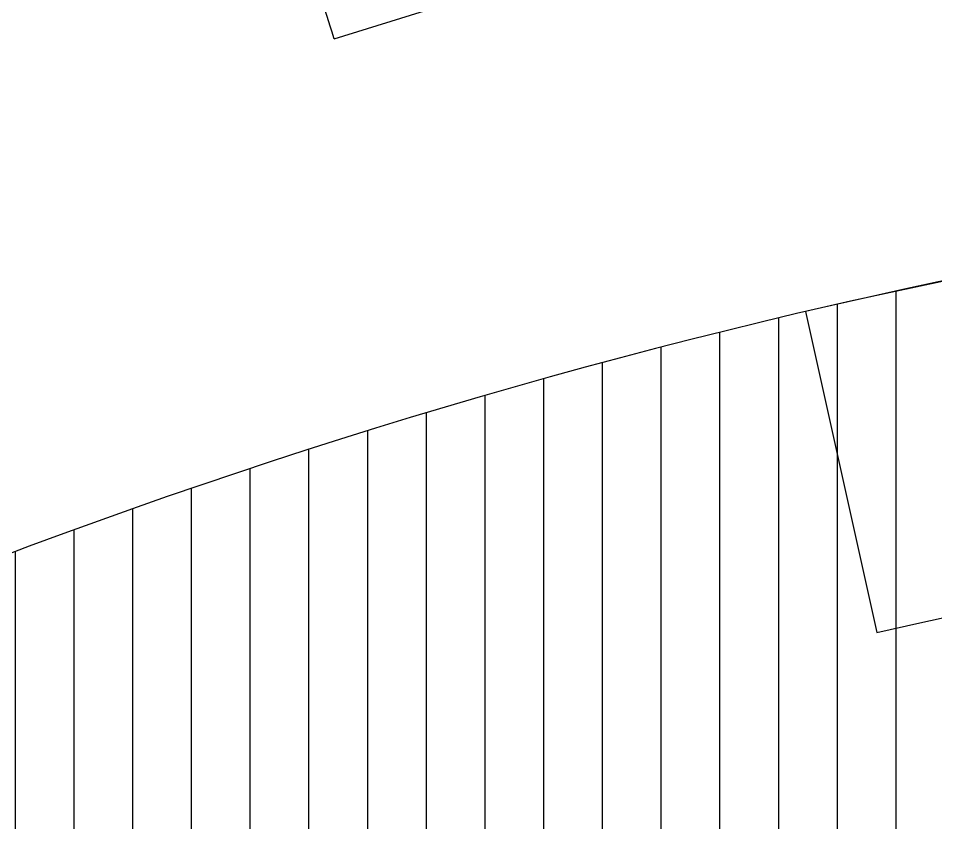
# Model space of a CAD drawing. Header units: millimetres. Extents: x 182 to 575, y -105 to 95.
# Drawn here: x 320.532 to 322.485, y 45.623 to 47.335 of the extents above; entities that cross this region are included whole.
import ezdxf

# ---------------------------------------------------------------- set-up
doc = ezdxf.new("R2010")
doc.units = ezdxf.units.MM
doc.header["$MEASUREMENT"] = 0
doc.layers.add('Mob', color=252, linetype='Continuous')
doc.layers.add('PISO', color=252, linetype='Continuous')

# ---------------------------------------------------------------- blocks, each defined once
blk = doc.blocks.new('MTZ_RE_Poltrona Teatro FLEX 6035 - 79_8cm - Without Toe Guard-V62-01_Level -1 BLOCO E - CIVIL')
for p, q in [((-0.0476, 0.0984), (-0.0413, 0.0984)), ((-0.0476, 0.0984), (-0.0476, -0.0984)), ((-0.0413, 0.0984), (0.0413, 0.0984)), ((-0.0413, 0.0984), (-0.0413, -0.0984)), ((0.0413, 0.0984), (0.0476, 0.0984)), ((0.0413, 0.0984), (0.0413, -0.0984)), ((0.0476, 0.0984), (0.0476, -0.0984)), ((0.7504, 0.0984), (0.7567, 0.0984)), ((0.7504, 0.0984), (0.7504, -0.0984)), ((0.7567, 0.0984), (0.8393, 0.0984)), ((0.7567, 0.0984), (0.7567, -0.0984)), ((0.8393, 0.0984), (0.8456, 0.0984)), ((0.8393, 0.0984), (0.8393, -0.0984)), ((0.8456, 0.0984), (0.8456, -0.0984)), ((0.0407, 0.076), (-0.0405, 0.076)), ((-0.0405, 0.0553), (-0.0405, 0.076)), ((0.0407, 0.076), (0.0407, 0.0553)), ((0.8385, 0.076), (0.7573, 0.076)), ((0.7573, 0.0553), (0.7573, 0.076)), ((0.8385, 0.076), (0.8385, 0.0553)), ((-0.0405, -0.2975), (-0.0405, 0.0553)), ((0.0407, 0.0553), (0.0407, -0.2975)), ((0.7573, -0.2975), (0.7573, 0.0553)), ((0.8385, 0.0553), (0.8385, -0.2975)), ((0.0685, -0.028), (0.0508, 0.0222)), ((0.7472, 0.0222), (0.7295, -0.028)), ((0.0703, -0.0331), (0.0685, -0.028)), ((0.0695, -0.037), (0.0695, -0.0305)), ((0.0695, -0.44), (0.0695, -0.037)), ((0.687, -0.0212), (0.111, -0.0212)), ((0.7295, -0.028), (0.7277, -0.0331)), ((0.7285, -0.0307), (0.7285, -0.037)), ((0.7285, -0.037), (0.7285, -0.44)), ((-0.0413, -0.0984), (-0.0476, -0.0984)), ((0.0476, -0.0984), (0.0413, -0.0984)), ((0.7567, -0.0984), (0.7504, -0.0984)), ((0.8456, -0.0984), (0.8393, -0.0984)), ((-0.0405, -0.3212), (-0.0405, -0.2975)), ((0.0407, -0.2975), (0.0407, -0.3212)), ((0.7573, -0.3212), (0.7573, -0.2975)), ((0.8385, -0.2975), (0.8385, -0.3212)), ((-0.0405, -0.333), (-0.0405, -0.3212)), ((0.0407, -0.3212), (0.0407, -0.333)), ((0.7573, -0.333), (0.7573, -0.3212)), ((0.8385, -0.3212), (0.8385, -0.333)), ((-0.0405, -0.333), (0.0407, -0.333)), ((-0.0405, -0.333), (-0.0405, -0.333)), ((0.0407, -0.333), (0.0407, -0.333)), ((0.7573, -0.333), (0.8385, -0.333)), ((0.7573, -0.333), (0.7573, -0.333)), ((0.8385, -0.333), (0.8385, -0.333)), ((0.0695, -0.4488), (0.0695, -0.44)), ((0.0695, -0.4661), (0.0695, -0.4488)), ((0.7285, -0.44), (0.7285, -0.4488)), ((0.7285, -0.4488), (0.7285, -0.4661)), ((0.0695, -0.4662), (0.0695, -0.4661)), ((0.0695, -0.4662), (0.7285, -0.4662)), ((0.7285, -0.4661), (0.7285, -0.4662))]:
    blk.add_line(p, q)
at = {"flags": 128}
for points in [[(0.7472, 0.2017), (0.7003, 0.2147), (0.653, 0.2258), (0.6052, 0.235), (0.5571, 0.2423), (0.5088, 0.2477), (0.4602, 0.2511), (0.4116, 0.2526), (0.363, 0.2521), (0.3144, 0.2497), (0.2659, 0.2453), (0.2177, 0.239), (0.1698, 0.2308), (0.1222, 0.2207), (0.075, 0.2087), (0.0508, 0.2017)], [(0.0703, -0.0331), (0.1078, -0.0207), (0.1457, -0.0098), (0.1841, -0.0004), (0.2227, 0.0074), (0.2617, 0.0137), (0.3009, 0.0184), (0.3403, 0.0215), (0.3797, 0.0231), (0.4192, 0.0231), (0.4586, 0.0215), (0.4979, 0.0183), (0.5371, 0.0136), (0.5761, 0.0073), (0.6148, -0.0006), (0.6531, -0.01), (0.691, -0.0209), (0.7277, -0.0331)]]:
    blk.add_lwpolyline(points, dxfattribs=at)
for points, knots in [([(0.0508, 0.2016), (0.0508, 0.2016), (0.0508, 0.2013), (0.0508, 0.2005), (0.0508, 0.1989), (0.0508, 0.1974), (0.0508, 0.1963)], [-0.7142857, -0.7142857, -0.7142857, -0.7142857, -0.5714286, -0.4285714, -0.2857143, 0, 0, 0, 0]), ([(0.7472, 0.1963), (0.7472, 0.1971), (0.7472, 0.1987), (0.7472, 0.2003), (0.7472, 0.2013), (0.7472, 0.2016), (0.7472, 0.2016)], [-1, -1, -1, -1, -0.7857143, -0.5714286, -0.4285714, -0.2857143, -0.2857143, -0.2857143, -0.2857143]), ([(0.0508, 0.1199), (0.0508, 0.1182), (0.0508, 0.1151), (0.0508, 0.1118), (0.0508, 0.1102), (0.0508, 0.1096), (0.0508, 0.1093)], [-1, -1, -1, -1, -0.571429, -0.285714, -0.142857, 0, 0, 0, 0]), ([(0.7472, 0.1093), (0.7472, 0.1097), (0.7472, 0.1107), (0.7472, 0.1131), (0.7472, 0.1164), (0.7472, 0.1188), (0.7472, 0.1199)], [-1, -1, -1, -1, -0.785714, -0.571429, -0.285714, 0, 0, 0, 0])]:
    blk.add_open_spline(points, degree=3, knots=knots)
for points in [[(0.0508, 0.1963), (0.0508, 0.1835), (0.0508, 0.1581), (0.0508, 0.1327), (0.0508, 0.1199)], [(0.7472, 0.1199), (0.7472, 0.1327), (0.7472, 0.1581), (0.7472, 0.1835), (0.7472, 0.1963)], [(0.0508, 0.1093), (0.0508, 0.0936), (0.0508, 0.0634), (0.0508, 0.0355), (0.0508, 0.0222)], [(0.7472, 0.0222), (0.7472, 0.0355), (0.7472, 0.0634), (0.7472, 0.0936), (0.7472, 0.1093)]]:
    blk.add_open_spline(points, degree=3)

msp = doc.modelspace()

# ---------------------------------------------------------------- hatches: boundary and pattern name
at = {"layer": 'PISO'}
h = msp.add_hatch(dxfattribs=at)
h.set_pattern_fill('ANSI31', color=256, angle=45)
h.set_pattern_definition([(90, (0.27552, 47.07979), (-0.125, 0), [])])
h.paths.add_polyline_path([(330.1505, 46.1838, 0.183373), (320.4822, 46.1838), (320.4822, 44.8768), (330.1505, 44.8807)])

# ---------------------------------------------------------------- linework, layer by layer
at = {"layer": 'Mob'}
msp.add_lwpolyline([(328.4252, 46.7109, 0.113916), (322.2075, 46.7109), (322.3595, 46.0275, -0.114134), (328.2732, 46.0275)], format="xyb", close=True, dxfattribs=at)
at = {"layer": 'PISO'}
for centre, radius, start, end in [((325.1317, 33.4249), 16.2681, 89.52586, 125.68249), ((325.1317, 33.4249), 16.2681, 89.52586, 125.68249), ((325.3163, 33.4457), 13.6245, 69.21793, 110.78206)]:
    msp.add_arc(centre, radius, start, end, dxfattribs=at)

# ---------------------------------------------------------------- block references
at = {"layer": 'Mob', "extrusion": (6.97277e-09, -2.23682e-08, 1), "rotation": 17.31363357743524}
msp.add_blockref('MTZ_RE_Poltrona Teatro FLEX 6035 - 79_8cm - Without Toe Guard-V62-01_Level -1 BLOCO E - CIVIL', (320.9991, 47.7156, 0), dxfattribs=at)

doc.saveas('drawing.dxf')
